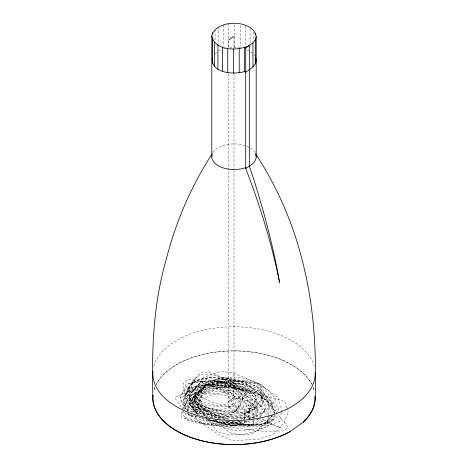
<?xml version="1.0" encoding="UTF-8"?>
<svg xmlns="http://www.w3.org/2000/svg" width="468" height="468" viewBox="0 0 468 468"><rect width="100%" height="100%" fill="white"/><g stroke="black" fill="none" stroke-linecap="round" stroke-linejoin="round"><path stroke-width="0.35" stroke-dasharray="2.34 1.75" d="M244.67 420.744L244.559 423.218L242.003 424.64L232.216 425.137L222.353 424.008L220.41 423.212M244.711 419.808L244.893 415.724L242.091 395.671L240.675 390.558L229.671 384.158L222.154 382.765M195.337 398.607L195.109 401.848L201.579 412.15L206.897 417.21M182.918 411.214L182.695 414.519L185.714 417.696L205.487 424.622L232.76 426.576L246.835 422.2L247.385 419.685M261.138 395.94L261.53 399.941L255.358 407.493L242.442 415.508L231.642 419.556M195.361 398.566L195.94 390.991L205.908 384.971L218.895 378.466L232.666 380.858L250.83 387.112L262.185 396.683L265.485 408.096L262.25 413.659L258.728 418.199M181.906 411.466L181.274 417.082L197.309 423.335L211.951 425.084M198.227 392.746L197.081 394.056L195.133 407.92L196.303 413.525M268.69 415.83L267.673 422.183L263.642 424.254L246.607 425.517L232.075 421.282M253.814 420.907L253.083 424.552L247.127 426.769L229.185 425.102L215.52 420.083L229.291 432.619L240.049 434.854L255.452 431.654L265.432 427.009L269.428 419.006L268.936 415.21M254.317 418.398L254.551 417.234L249.239 401.562L231.508 396.876L215.789 393.752L200.772 392.757L195.583 395.694L194.068 397.379L189.593 405.124L229.086 419.503M281.309 412.764L279.577 421.434L267.45 425.979L212.764 421.487L208.049 419.281M281.449 412.074L281.859 410.003L278.127 397.788L258.634 383.438L246.384 380.695L227.518 381.215L214.426 384.743M186.656 393.038L186.223 394.237C197.151 399.83 208.371 405.469 220.949 405.762C229.542 403.72 235.679 396.326 244.986 396.267L248.04 392.787L241.57 389.873M186.697 392.939L189.084 386.398L196.028 377.278L202.147 374.336L213.291 375.02L223.903 377.676L245.407 381.373L258.459 387.603L264.695 393.6L266.912 399.45L272.358 419.24L269.118 422.195L265.35 423.639L252.79 424.967L231.73 425.242M198.28 405.487L203.738 390.839L212.179 385.433L237.902 388.253L241.465 389.844M198.286 405.522L196.923 409.126L198.093 414.619M275.137 415.198L271.504 423.914L264.145 428.039L235.755 430.905L217.737 426.178L206.166 418.562L200.971 417.667L201.609 418.386L212.098 423.493L224.231 425.447L230.8 425.254L227.875 425.289L199.684 417.169M274.429 415.438L272.464 420.094L260.822 424.429L230.917 425.266M260.313 417.737L258.927 420.837L252.679 424.131L233.567 425.155L214.104 421.697L206.277 418.573M260.588 417.128L261.945 414.086C248.684 402.515 240.213 377.5 219.053 379.53C208.032 380.712 197.034 382.023 186.165 384.21L185.445 385.667L189.815 390.955M195.086 401.614L194.659 401.041L194.94 398.795L200.637 389.862L202.784 387.873M198.438 394.448L199.655 391.915M196.958 404.516L184.462 395.074L192.98 390.634L201.211 381.59L203.299 377.465L219.948 371.791L231.783 372.23L262.53 385.322L268.936 395.284L274.763 412.618M183.029 408.798L187.539 400.304L194.793 396.174M191.137 400.965L195.817 392.225L204.89 387.697L219.901 385.246L243.243 388.785L252.264 395.091L266.69 415.175M256.628 399.292L253.867 404.299L241.95 407.119L207.394 405.832L202.164 403.621L199.35 400.175L189.815 390.991M241.33 419.322L244.349 416.766L257.312 398.04L252.96 392.272L225.962 382.327L206.224 379.478L190.254 389.663L182.385 397.736L185.334 404.147L197.256 414.344M194.261 403.024L207.113 382.824L210.202 383.163L219.217 382.929L229.741 382.227L243.442 385.111L259.851 395.413L266.21 405.294L265.455 410.67L262.22 413.449L252.843 417.643L228.618 416.701L203.521 406.06L195.782 402.047L194.015 399.011L195.46 392.026L199.333 387.82L214.496 381.356L225.09 378.711L231.695 378.945L244.618 383.35L262.852 393.412L278.6 407.622L278.267 410.875L276.319 412.618L263.244 396.449L257.652 386.966L250.035 383.865L229.776 380.075L201.913 385.468L185.673 396.683L186.258 402.129L192.243 406.089M185.86 399.713L190.587 391.71L192.746 390.762M273.172 414.94L267.836 423.452L258.705 427.126L226.676 421.194M273.92 413.747L274.774 412.39L273.92 410.097M194.226 403.036L193.81 403.685L193.968 410.541L202.626 416.239M199.678 391.903L205.908 384.971L230.584 383.274L243.939 383.584L260.495 389.306L270.896 402.018L273.604 409.26M185.603 412.887L185.223 418.486L186.077 419.872L210.272 424.277L233.877 424.956L243.015 421.387M200.994 381.829L191.71 392.71L190.084 402.299L192.172 407.33L195.647 409.131L203.516 410.126L236.902 410.489L251.199 408.143L254.949 407.066L256.3 403.855L248.66 394.717L239.791 389.148L241.032 389.651M183.807 409.57L191.084 401.058L187.504 407.751L188.072 412.349M191.079 401.035L194.899 396.548L215.298 388.305L236.749 385.053L242.535 387.013L214.496 381.356L194.489 381.917L189.364 386.188L190.224 395.396L205.85 416.578M201.059 389.61L201.685 388.89M201.778 388.803L205.908 384.971L212.647 384.795C219.714 384.146 226.173 387.726 232.596 390.072L240.008 398.25L240.529 404.387L235.34 411.536C217.392 418.644 199.889 406.247 184.895 397.706L183.204 383.666L188.23 379.191L192.442 379.267L201.211 381.59L240.447 398.882L250.76 407.511L247.508 411.951C229.858 419.942 209.494 415.993 192.588 407.932L192.249 398.016L203.282 390.019L226.272 386.796L236.317 389.358L239.242 395.284L238.235 407.768L231.022 414.642L213.87 413.788L195.291 406.914L189.47 400.485L189.47 396.624L195.174 392.237L213.677 390.856L235.878 393.629L251.649 403.673L252.445 405.241M198.28 392.716L200.415 390.33M195.823 395.425L197.081 394.056M200.439 390.283L200.749 389.938M243.325 419.486L246.373 416.356L252.492 405.335M207.347 384.977L210.787 385.047L214.496 381.356L220.323 381.198L240.88 389.481L246.303 395.606L249.614 409.418L247.543 418.942C258.798 415.777 269.942 409.137 275.64 398.695L267.45 389.394L257.967 383.889L241.845 381.25L214.496 381.356L211.238 377.366L194.834 380.034L191.207 383.666L191.523 387.58L202.58 408.301L214.397 419.053M271.604 416.497L258.336 429.624L250.906 434.052L243.805 434.93L227.53 434.199L217.287 431.794L207.488 418.796L225.014 424.037L231.362 423.903L240.476 421.106M205.3 385.533L202.819 387.861L210.202 383.163M249.228 418.427L258.038 411.53L245.513 397.543L236.346 389.569L221.896 382.649L214.496 381.356L229.7 382.227M215.046 53.639L217.123 52.153M254.101 418.269A532.052 338.159 54.4 0 1 228.407 407.534L228.407 401.509L234 397.718L234 169.129M228.407 401.509L233.836 397.625M228.407 407.534L233.801 403.673L237.393 407.213L238.551 406.388A541.195 304.826 61.2 0 0 258.57 417.24M202.743 387.908L193.231 396.162L194.138 405.703L207.722 414.18L225.02 419.223M195.583 395.717L195.033 395.998M204.721 385.486L192.98 390.634M218.685 51.035L222.031 49.626M257.991 419.147L250.672 422.235L241.108 421.177M212.062 385C220.908 380.145 230.426 387.486 239.206 388.966L239.674 389.101C227.179 382.467 215.567 370.065 200.169 372.294L185.386 393.026L184.082 404.159L185.632 405.955L208.716 417.421M248.134 419.281L252.521 417.854L257.224 413.437L256.639 401.064L249.549 390.821L242.629 387.042L262.15 393.641L268.562 400.953L268.848 414.882L263.736 408.535L255.984 401.497L238.791 392.09L217.439 389.101L195.77 397.97L186.995 410.845L184.398 405.891M212.753 384.784L201.064 388.405L194.77 395.735L195.419 398.104M254.083 419.562C241.108 423.721 225.991 425.541 213.18 420.03M229.712 420.937C219.322 423.441 206.318 426.828 197.046 419.755L195.466 416.105M235.942 419.433L247.794 416.573L255.932 411.741L252.158 402.176L250.017 394.261L248.186 391.277L242.804 388.147L230.888 385.41L210.787 385.047M240.394 421.101L234.193 422.499L222.353 421.773L219.106 420.685M223.365 49.064L225.395 48.608M237.165 406.973L235.556 407.335L234 403.738M237.762 421.294L239.323 421.019L238.504 421.709L234.257 422.908L224.137 422.604L221.282 420.738M222.844 419.404L237.662 418.187L248.467 416.368L249.988 412.162L235.269 384.444L228.554 378.823L224.032 377.694M240.259 48.017L234.538 47.502L228.776 47.859L228.776 41.283M216.76 420.533L204.592 421.013L190.704 415.736L186.083 412.185M208.927 384.994L212.022 385.012M212.144 385L219.872 385.035L226.582 388.914L239.733 401.222L240.909 407.125L235.34 411.536L225.898 411.951L207.973 407.464L200.129 405.06L196.326 401.427L195.396 398.133M209.845 417.427L223.037 417.491L231.139 415.473L239.318 405.662L244.284 396.279L246.069 393.898L244.624 391.125L241.786 389.967M207.318 385C199.543 384.24 193.12 388.914 189.622 395.606L189.429 404.118L197.098 414.157L198.391 414.759L188.768 403.925L186.65 393.003L189.16 388.867L205.908 384.971L210.348 386.527L219.972 387.995L226.547 393.36L232.853 403.808L228.852 406.756L215.274 403.521L201.486 397.279L193.565 392.266L192.915 390.224L198.227 384.936L213.642 386.24L228.226 390.792L233.672 395.156L235.96 401.468L234.409 405.06C224.535 411.518 211.232 409.43 200.579 405.873L198.537 395.062L205.908 384.971L201.211 381.59M223.903 377.676L211.238 377.366L198.052 379.729L191.699 384.684L186.188 394.033L183.661 399.736L184 405.563L193.506 413.548M212.636 382.14L221.967 382.678M222.06 382.684C229.636 382.877 237.247 383.146 243.74 387.264L253.814 393.342L256.739 399.128M197.701 416.467L188.44 415.332L188.159 413.057M212.197 425.102L262.776 431.157L280.402 431.034L284.368 430.461L288.025 427.091L277.659 414.279M230.04 382.292L243.383 384.678L258.529 390.874L262.413 398.414L262.729 403.597L261.156 405.323L251.486 410.26L225.137 415.865L205.99 410.184M214.496 381.356L222.013 382.742M237.37 388.411C252.129 390.967 265.368 398.683 276.494 408.494L274.617 412.975L269.96 406.142L262.548 396.677L252.1 391.207L238.692 388.879L210.068 395.507L192.851 403.691L193.67 408.734L206.189 417.035M230.402 386.808L207.254 381.56L193.553 382.151L188.358 383.947L183.158 391.032L180.262 398.169L182.175 403.972L186.609 409.95L204.481 414.174L229.782 417.731L238.077 416.327L253.989 410.471L262.302 397.548L263.151 390.131L259.026 383.643L211.238 377.366L195.033 381.274L188.007 387.662L193.495 411.547L194.542 413.958M230.777 386.896L237.147 388.341M230.63 386.872L227.887 386.123L220.27 385.451L208.552 387.826L197.806 400.602L198.818 410.939L210.98 417.433M230.835 386.931L242.371 390.096L256.639 395.676L263.168 401.433L262.566 405.101L258.956 407.692L245.788 412.162L226.296 412.366L208.166 408.693L202.1 405.253L200.743 400.772L200.152 395.033L205.908 384.971L205.317 388.311L195.214 394.495L194.232 398.397L194.308 400.836L197.748 404.264L221.797 418.772M200.357 417.491L188.557 414.139L183.854 412.144L183.263 411.085M192.529 406.195L205.885 410.149M220.82 419.275L203.317 412.957L186.077 402.936L185.878 399.812M216.128 415.35L210.167 413.168L202.182 407.458M216.345 415.432L228.326 419.819M231.964 421.153L242.032 424.845L256.868 423.967L268.983 418.369L267.427 416.204M212.794 420.106L220.34 423.195M246.852 49.971L248.783 50.872M206.575 418.591L207.739 419.135M234 373.616L233.801 403.673M225.757 421.159L229.25 423.265L249.502 426.383L269.866 422.411L277.15 416.695L275.95 414.935M218.626 419L197.151 404.662M190.511 415.584L188.756 414.198M190.757 415.754L220.135 435.445L232.157 440.739L258.564 439.159L272.856 434.479L284.164 422.756L288.399 411.524L287.475 408.839M202.1 407.406L196.303 403.258L195.121 401.649M250.643 51.925L252.351 53.276M253.837 54.697L254.534 55.739M184.363 405.867L180.227 397.97L184.287 390.195L216.286 379.185L231.479 377.442L244.606 378.126L253.65 381.373L260.208 387.124L261.109 395.887M274.564 413.098L270.808 404.188L244.436 382.052L225.12 378.922L207.616 381.759L191.921 390.043L179.232 395.764L176.506 396.209L174.95 398.034L182.438 408.892L190.897 395.589L202.761 388.785L227.729 387.405L249.994 391.459L284.936 401.456L287.241 408.166M253.492 32.269L253.492 40.301M250.076 28.835L250.076 44.167M245.56 26.003L245.56 46.449M240.259 25.377L240.259 47.286M234.538 24.862L234.538 47.502M234 36.211L234 47.9M234 73.458L234 168.398M228.776 23.757L228.776 38.364M228.589 40.821L228.589 47.391M228.589 73.687L228.589 401.597M223.365 24.962L223.365 46.139M218.685 26.933L218.685 43.729M215.046 29.537L215.046 41.225M262.092 419.018A541.195 304.826 61.2 0 0 276.161 425.716L280.981 427.693L275.751 426.009L276.161 425.716L275.617 425.956L270.516 424.248A532.052 338.159 54.4 0 1 257.388 419.521M156.125 384.532A81.169 46.864 0 0 1 233.737 350.889A81.169 46.864 0 0 1 311.723 384.205M311.723 384.24A81.169 46.864 0 0 0 233.737 350.889A81.169 46.864 0 0 0 156.125 384.503M314.122 390.242A81.169 46.864 0 0 0 312.887 386.72A81.169 46.864 0 0 1 314.122 390.213M212.993 152.568A22.201 12.817 0 0 1 245.56 145.776M246.94 146.303A22.201 12.817 0 0 1 255.575 153.697M153.802 366.38A81.169 46.864 0 0 1 233.76 326.758A81.169 46.864 0 0 1 314.122 366.111M154.931 387.153A81.169 46.864 0 0 0 153.802 390.511A81.169 46.864 0 0 1 154.931 387.124"/><path stroke-width="0.7" d="M211.805 156.406L211.805 35.907C215.748 18.954 253.229 18.96 256.195 36.522L256.195 157.026M212.162 58.681C211.764 73.57 233.977 74.693 244.495 71.598L245.723 72.166C250.415 69.048 257.926 64.783 255.703 57.962M255.3 63.929L255.3 39.827L256.195 36.522M212.32 153.709C190.768 186.551 175.33 223.172 165.766 261.232C153.094 305.189 151.679 351.17 152.855 396.589M211.805 35.907C214.835 51.234 238.177 51.106 249.315 45.495L249.315 165.994A554.364 312.238 61.2 0 1 277.343 270.27L279.577 282.479L277.074 270.463A557.318 354.223 54.4 0 0 245.723 168.568L245.723 48.069L252.954 42.886L255.3 39.827M228.589 40.09L234 36.211M245.723 168.568L249.315 165.994A22.201 12.817 0 0 0 255.82 154.352M289.996 431.648A81.169 46.864 0 0 1 200.07 440.294A81.169 46.864 0 0 1 152.942 395.238A81.169 46.864 0 0 0 200.07 440.324A81.169 46.864 0 0 0 289.996 431.677L303.293 422.124A81.169 46.864 0 0 0 315.151 396.729A81.169 46.864 0 0 1 303.293 422.124M245.723 48.069L244.495 47.496L244.495 71.598M255.575 153.697C278.805 189.318 295.53 229.109 304.709 270.633C314.595 312.647 316.444 355.861 315.145 398.853M255.575 33.199L255.575 34.655M252.954 42.886L252.954 66.988M239.224 48.672L239.224 72.774M233.462 49.029L233.462 73.131M227.74 48.514L227.74 72.61M222.44 47.157L222.44 71.259M217.924 45.057L217.924 69.159M214.508 42.354L214.508 66.456M212.7 32.596L212.7 34.059M212.425 39.23L212.425 63.332M315.151 372.598A81.169 46.864 0 0 1 232.731 420.475A81.169 46.864 0 0 1 152.942 371.136M246.057 167.48A22.201 12.817 0 0 1 222.154 167.556A22.201 12.817 0 0 1 211.981 155.072"/></g></svg>
